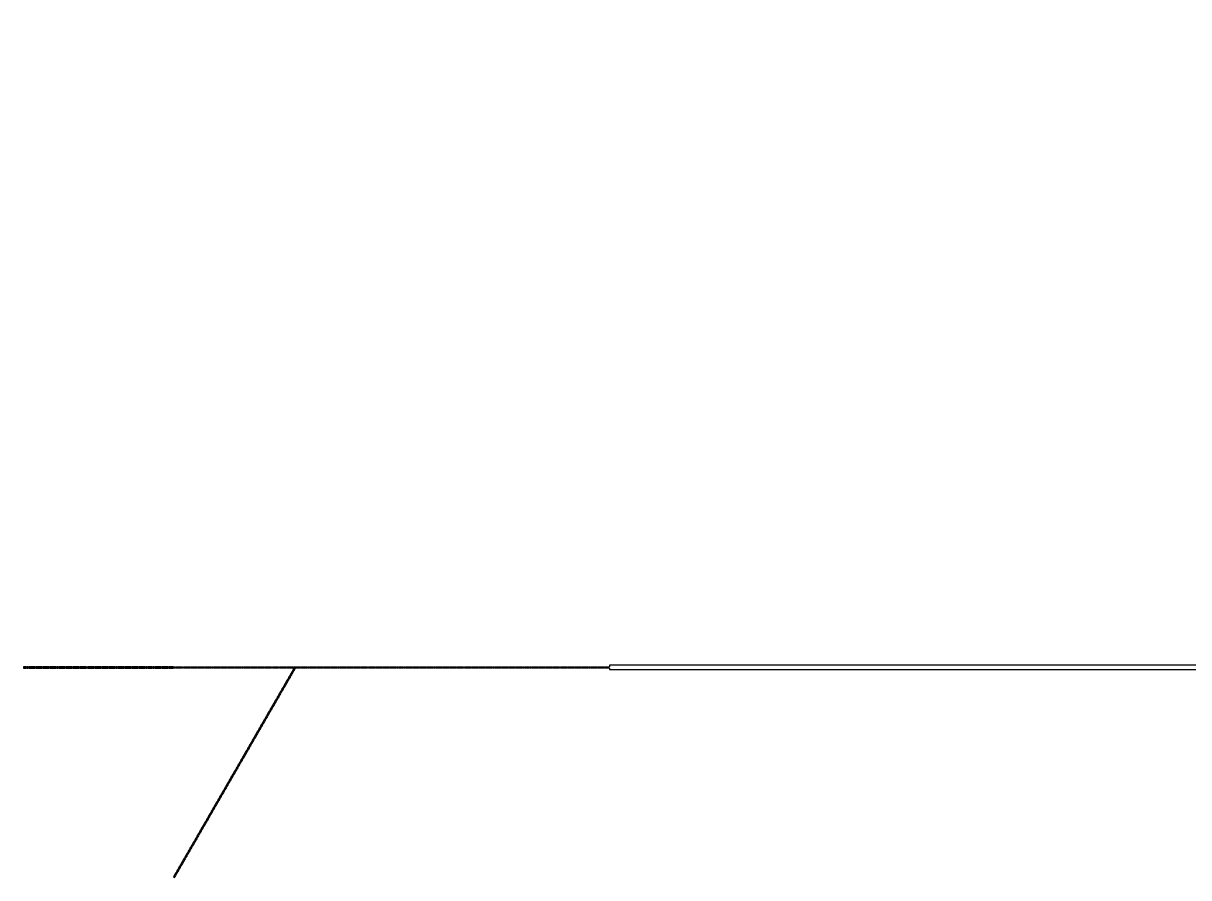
# Model space of a CAD drawing. Header units: inches. Extents: x 0 to 114300, y 0 to 114300.
# Drawn here: x 56244 to 58915, y 39666 to 41625 of the extents above; entities that cross this region are included whole.
import ezdxf

# ---------------------------------------------------------------- set-up
doc = ezdxf.new("R2010")
doc.units = ezdxf.units.IN
doc.header["$MEASUREMENT"] = 0

msp = doc.modelspace()

# ---------------------------------------------------------------- hatches: boundary and pattern name
h = msp.add_hatch()
h.set_pattern_fill('ANSI31', color=256, scale=100)
h.set_pattern_definition([(45, (-3636.992, -6350), (-8.8388348, 8.8388348), [])])
h.paths.add_polyline_path([(114300, 0), (0, 0), (0, 114300), (114300, 114300)])
edge = h.paths.add_edge_path(flags=16)
edge.add_arc((57150, 57150), 50800, 288.35844, 529.79531, ccw=False)
edge.add_line((73150, 8935.5), (41150, 8935.5))
edge.add_arc((57150, 57150), 50800, 190.20469, 251.64156, ccw=False)
edge.add_arc((57150, 57150), 50800, 169.79531, 190.20469, ccw=False)

# ---------------------------------------------------------------- linework, layer by layer
for p, q in [((56864.4, 40145.5), (56867, 40144)), ((56864.4, 40145.5), (56867.8, 40145.5)), ((56867, 40144), (56867.8, 40145.5))]:
    msp.add_line(p, q)
for points in [[(56247.9, 40146.5), (56247.9, 40149.5), (56244.9, 40149.5), (56244.9, 40146.5)], [(56251.9, 40146.5), (56251.9, 40149.5), (56248.9, 40149.5), (56248.9, 40146.5)], [(56255.9, 40146.5), (56255.9, 40149.5), (56252.9, 40149.5), (56252.9, 40146.5)], [(56259.9, 40146.5), (56259.9, 40149.5), (56256.9, 40149.5), (56256.9, 40146.5)], [(56263.9, 40146.5), (56263.9, 40149.5), (56260.9, 40149.5), (56260.9, 40146.5)], [(56267.9, 40146.5), (56267.9, 40149.5), (56264.9, 40149.5), (56264.9, 40146.5)], [(56271.9, 40146.5), (56271.9, 40149.5), (56268.9, 40149.5), (56268.9, 40146.5)], [(56275.9, 40146.5), (56275.9, 40149.5), (56272.9, 40149.5), (56272.9, 40146.5)], [(56279.9, 40146.5), (56279.9, 40149.5), (56276.9, 40149.5), (56276.9, 40146.5)], [(56283.9, 40146.5), (56283.9, 40149.5), (56280.9, 40149.5), (56280.9, 40146.5)], [(56287.9, 40146.5), (56287.9, 40149.5), (56284.9, 40149.5), (56284.9, 40146.5)], [(56291.9, 40146.5), (56291.9, 40149.5), (56288.9, 40149.5), (56288.9, 40146.5)], [(56295.9, 40146.5), (56295.9, 40149.5), (56292.9, 40149.5), (56292.9, 40146.5)], [(56299.9, 40146.5), (56299.9, 40149.5), (56296.9, 40149.5), (56296.9, 40146.5)], [(56303.9, 40146.5), (56303.9, 40149.5), (56300.9, 40149.5), (56300.9, 40146.5)], [(56307.9, 40146.5), (56307.9, 40149.5), (56304.9, 40149.5), (56304.9, 40146.5)], [(56311.9, 40146.5), (56311.9, 40149.5), (56308.9, 40149.5), (56308.9, 40146.5)], [(56315.9, 40146.5), (56315.9, 40149.5), (56312.9, 40149.5), (56312.9, 40146.5)], [(56319.9, 40146.5), (56319.9, 40149.5), (56316.9, 40149.5), (56316.9, 40146.5)], [(56323.9, 40146.5), (56323.9, 40149.5), (56320.9, 40149.5), (56320.9, 40146.5)], [(56327.9, 40146.5), (56327.9, 40149.5), (56324.9, 40149.5), (56324.9, 40146.5)], [(56331.9, 40146.5), (56331.9, 40149.5), (56328.9, 40149.5), (56328.9, 40146.5)], [(56335.9, 40146.5), (56335.9, 40149.5), (56332.9, 40149.5), (56332.9, 40146.5)], [(56339.9, 40146.5), (56339.9, 40149.5), (56336.9, 40149.5), (56336.9, 40146.5)], [(56343.9, 40146.5), (56343.9, 40149.5), (56340.9, 40149.5), (56340.9, 40146.5)], [(56347.9, 40146.5), (56347.9, 40149.5), (56344.9, 40149.5), (56344.9, 40146.5)], [(56351.9, 40146.5), (56351.9, 40149.5), (56348.9, 40149.5), (56348.9, 40146.5)], [(56355.9, 40146.5), (56355.9, 40149.5), (56352.9, 40149.5), (56352.9, 40146.5)], [(56359.9, 40146.5), (56359.9, 40149.5), (56356.9, 40149.5), (56356.9, 40146.5)], [(56363.9, 40146.5), (56363.9, 40149.5), (56360.9, 40149.5), (56360.9, 40146.5)], [(56367.9, 40146.5), (56367.9, 40149.5), (56364.9, 40149.5), (56364.9, 40146.5)], [(56371.9, 40146.5), (56371.9, 40149.5), (56368.9, 40149.5), (56368.9, 40146.5)], [(56375.9, 40146.5), (56375.9, 40149.5), (56372.9, 40149.5), (56372.9, 40146.5)], [(56379.9, 40146.5), (56379.9, 40149.5), (56376.9, 40149.5), (56376.9, 40146.5)], [(56383.9, 40146.5), (56383.9, 40149.5), (56380.9, 40149.5), (56380.9, 40146.5)], [(56387.9, 40146.5), (56387.9, 40149.5), (56384.9, 40149.5), (56384.9, 40146.5)], [(56391.9, 40146.5), (56391.9, 40149.5), (56388.9, 40149.5), (56388.9, 40146.5)], [(56395.9, 40146.5), (56395.9, 40149.5), (56392.9, 40149.5), (56392.9, 40146.5)], [(56399.9, 40146.5), (56399.9, 40149.5), (56396.9, 40149.5), (56396.9, 40146.5)], [(56403.9, 40146.5), (56403.9, 40149.5), (56400.9, 40149.5), (56400.9, 40146.5)], [(56407.9, 40146.5), (56407.9, 40149.5), (56404.9, 40149.5), (56404.9, 40146.5)], [(56411.9, 40146.5), (56411.9, 40149.5), (56408.9, 40149.5), (56408.9, 40146.5)], [(56415.9, 40146.5), (56415.9, 40149.5), (56412.9, 40149.5), (56412.9, 40146.5)], [(56419.9, 40146.5), (56419.9, 40149.5), (56416.9, 40149.5), (56416.9, 40146.5)], [(56423.9, 40146.5), (56423.9, 40149.5), (56420.9, 40149.5), (56420.9, 40146.5)], [(56427.9, 40146.5), (56427.9, 40149.5), (56424.9, 40149.5), (56424.9, 40146.5)], [(56431.9, 40146.5), (56431.9, 40149.5), (56428.9, 40149.5), (56428.9, 40146.5)], [(56435.9, 40146.5), (56435.9, 40149.5), (56432.9, 40149.5), (56432.9, 40146.5)], [(56439.9, 40146.5), (56439.9, 40149.5), (56436.9, 40149.5), (56436.9, 40146.5)], [(56443.9, 40146.5), (56443.9, 40149.5), (56440.9, 40149.5), (56440.9, 40146.5)], [(56447.9, 40146.5), (56447.9, 40149.5), (56444.9, 40149.5), (56444.9, 40146.5)], [(56451.9, 40146.5), (56451.9, 40149.5), (56448.9, 40149.5), (56448.9, 40146.5)], [(56455.9, 40146.5), (56455.9, 40149.5), (56452.9, 40149.5), (56452.9, 40146.5)], [(56459.9, 40146.5), (56459.9, 40149.5), (56456.9, 40149.5), (56456.9, 40146.5)], [(56463.9, 40146.5), (56463.9, 40149.5), (56460.9, 40149.5), (56460.9, 40146.5)], [(56467.9, 40146.5), (56467.9, 40149.5), (56464.9, 40149.5), (56464.9, 40146.5)], [(56471.9, 40146.5), (56471.9, 40149.5), (56468.9, 40149.5), (56468.9, 40146.5)], [(56475.9, 40146.5), (56475.9, 40149.5), (56472.9, 40149.5), (56472.9, 40146.5)], [(56479.9, 40146.5), (56479.9, 40149.5), (56476.9, 40149.5), (56476.9, 40146.5)], [(56483.9, 40146.5), (56483.9, 40149.5), (56480.9, 40149.5), (56480.9, 40146.5)], [(56487.9, 40146.5), (56487.9, 40149.5), (56484.9, 40149.5), (56484.9, 40146.5)], [(56491.9, 40146.5), (56491.9, 40149.5), (56488.9, 40149.5), (56488.9, 40146.5)], [(56495.9, 40146.5), (56495.9, 40149.5), (56492.9, 40149.5), (56492.9, 40146.5)], [(56499.9, 40146.5), (56499.9, 40149.5), (56496.9, 40149.5), (56496.9, 40146.5)], [(56503.9, 40146.5), (56503.9, 40149.5), (56500.9, 40149.5), (56500.9, 40146.5)], [(56507.9, 40146.5), (56507.9, 40149.5), (56504.9, 40149.5), (56504.9, 40146.5)], [(56511.9, 40146.5), (56511.9, 40149.5), (56508.9, 40149.5), (56508.9, 40146.5)], [(56515.9, 40146.5), (56515.9, 40149.5), (56512.9, 40149.5), (56512.9, 40146.5)], [(56519.9, 40146.5), (56519.9, 40149.5), (56516.9, 40149.5), (56516.9, 40146.5)], [(56523.9, 40146.5), (56523.9, 40149.5), (56520.9, 40149.5), (56520.9, 40146.5)], [(56527.9, 40146.5), (56527.9, 40149.5), (56524.9, 40149.5), (56524.9, 40146.5)], [(56531.9, 40146.5), (56531.9, 40149.5), (56528.9, 40149.5), (56528.9, 40146.5)], [(56535.9, 40146.5), (56535.9, 40149.5), (56532.9, 40149.5), (56532.9, 40146.5)], [(56539.9, 40146.5), (56539.9, 40149.5), (56536.9, 40149.5), (56536.9, 40146.5)], [(56543.9, 40146.5), (56543.9, 40149.5), (56540.9, 40149.5), (56540.9, 40146.5)], [(56547.9, 40146.5), (56547.9, 40149.5), (56544.9, 40149.5), (56544.9, 40146.5)], [(56551.9, 40146.5), (56551.9, 40149.5), (56548.9, 40149.5), (56548.9, 40146.5)], [(56555.9, 40146.5), (56555.9, 40149.5), (56552.9, 40149.5), (56552.9, 40146.5)], [(56559.9, 40146.5), (56559.9, 40149.5), (56556.9, 40149.5), (56556.9, 40146.5)], [(56563.9, 40146.5), (56563.9, 40149.5), (56560.9, 40149.5), (56560.9, 40146.5)], [(56567.9, 40146.5), (56567.9, 40149.5), (56564.9, 40149.5), (56564.9, 40146.5)], [(56571.9, 40146.5), (56571.9, 40149.5), (56568.9, 40149.5), (56568.9, 40146.5)], [(56575.9, 40146.5), (56575.9, 40149.5), (56572.9, 40149.5), (56572.9, 40146.5)], [(56579.9, 40146.5), (56579.9, 40149.5), (56576.9, 40149.5), (56576.9, 40146.5)], [(56583.9, 40146.5), (56583.9, 40149.5), (56580.9, 40149.5), (56580.9, 40146.5)], [(56587.9, 40146.5), (56587.9, 40149.5), (56584.9, 40149.5), (56584.9, 40146.5)], [(56588.9, 40146.5), (56588.9, 40149.5), (56591.9, 40149.5), (56591.9, 40146.5)], [(56592.9, 40146.5), (56592.9, 40149.5), (56595.9, 40149.5), (56595.9, 40146.5)], [(56596.9, 40146.5), (56596.9, 40149.5), (56599.9, 40149.5), (56599.9, 40146.5)], [(56600.9, 40146.5), (56600.9, 40149.5), (56603.9, 40149.5), (56603.9, 40146.5)], [(56604.9, 40146.5), (56604.9, 40149.5), (56607.9, 40149.5), (56607.9, 40146.5)], [(56608.9, 40146.5), (56608.9, 40149.5), (56611.9, 40149.5), (56611.9, 40146.5)], [(56612.9, 40146.5), (56612.9, 40149.5), (56615.9, 40149.5), (56615.9, 40146.5)], [(56616.9, 40146.5), (56616.9, 40149.5), (56619.9, 40149.5), (56619.9, 40146.5)], [(56620.9, 40146.5), (56620.9, 40149.5), (56623.9, 40149.5), (56623.9, 40146.5)], [(56624.9, 40146.5), (56624.9, 40149.5), (56627.9, 40149.5), (56627.9, 40146.5)], [(56628.9, 40146.5), (56628.9, 40149.5), (56631.9, 40149.5), (56631.9, 40146.5)], [(56632.9, 40146.5), (56632.9, 40149.5), (56635.9, 40149.5), (56635.9, 40146.5)], [(56636.9, 40146.5), (56636.9, 40149.5), (56639.9, 40149.5), (56639.9, 40146.5)], [(56640.9, 40146.5), (56640.9, 40149.5), (56643.9, 40149.5), (56643.9, 40146.5)], [(56644.9, 40146.5), (56644.9, 40149.5), (56647.9, 40149.5), (56647.9, 40146.5)], [(56648.9, 40146.5), (56648.9, 40149.5), (56651.9, 40149.5), (56651.9, 40146.5)], [(56652.9, 40146.5), (56652.9, 40149.5), (56655.9, 40149.5), (56655.9, 40146.5)], [(56656.9, 40146.5), (56656.9, 40149.5), (56659.9, 40149.5), (56659.9, 40146.5)], [(56660.9, 40146.5), (56660.9, 40149.5), (56663.9, 40149.5), (56663.9, 40146.5)], [(56664.9, 40146.5), (56664.9, 40149.5), (56667.9, 40149.5), (56667.9, 40146.5)], [(56668.9, 40146.5), (56668.9, 40149.5), (56671.9, 40149.5), (56671.9, 40146.5)], [(56672.9, 40146.5), (56672.9, 40149.5), (56675.9, 40149.5), (56675.9, 40146.5)], [(56676.9, 40146.5), (56676.9, 40149.5), (56679.9, 40149.5), (56679.9, 40146.5)], [(56680.9, 40146.5), (56680.9, 40149.5), (56683.9, 40149.5), (56683.9, 40146.5)], [(56684.9, 40146.5), (56684.9, 40149.5), (56687.9, 40149.5), (56687.9, 40146.5)], [(56688.9, 40146.5), (56688.9, 40149.5), (56691.9, 40149.5), (56691.9, 40146.5)], [(56692.9, 40146.5), (56692.9, 40149.5), (56695.9, 40149.5), (56695.9, 40146.5)], [(56696.9, 40146.5), (56696.9, 40149.5), (56699.9, 40149.5), (56699.9, 40146.5)], [(56700.9, 40146.5), (56700.9, 40149.5), (56703.9, 40149.5), (56703.9, 40146.5)], [(56704.9, 40146.5), (56704.9, 40149.5), (56707.9, 40149.5), (56707.9, 40146.5)], [(56708.9, 40146.5), (56708.9, 40149.5), (56711.9, 40149.5), (56711.9, 40146.5)], [(56712.9, 40146.5), (56712.9, 40149.5), (56715.9, 40149.5), (56715.9, 40146.5)], [(56716.9, 40146.5), (56716.9, 40149.5), (56719.9, 40149.5), (56719.9, 40146.5)], [(56720.9, 40146.5), (56720.9, 40149.5), (56723.9, 40149.5), (56723.9, 40146.5)], [(56724.9, 40146.5), (56724.9, 40149.5), (56727.9, 40149.5), (56727.9, 40146.5)], [(56728.9, 40146.5), (56728.9, 40149.5), (56731.9, 40149.5), (56731.9, 40146.5)], [(56732.9, 40146.5), (56732.9, 40149.5), (56735.9, 40149.5), (56735.9, 40146.5)], [(56736.9, 40146.5), (56736.9, 40149.5), (56739.9, 40149.5), (56739.9, 40146.5)], [(56740.9, 40146.5), (56740.9, 40149.5), (56743.9, 40149.5), (56743.9, 40146.5)], [(56744.9, 40146.5), (56744.9, 40149.5), (56747.9, 40149.5), (56747.9, 40146.5)], [(56748.9, 40146.5), (56748.9, 40149.5), (56751.9, 40149.5), (56751.9, 40146.5)], [(56752.9, 40146.5), (56752.9, 40149.5), (56755.9, 40149.5), (56755.9, 40146.5)], [(56756.9, 40146.5), (56756.9, 40149.5), (56759.9, 40149.5), (56759.9, 40146.5)], [(56760.9, 40146.5), (56760.9, 40149.5), (56763.9, 40149.5), (56763.9, 40146.5)], [(56764.9, 40146.5), (56764.9, 40149.5), (56767.9, 40149.5), (56767.9, 40146.5)], [(56768.9, 40146.5), (56768.9, 40149.5), (56771.9, 40149.5), (56771.9, 40146.5)], [(56772.9, 40146.5), (56772.9, 40149.5), (56775.9, 40149.5), (56775.9, 40146.5)], [(56776.9, 40146.5), (56776.9, 40149.5), (56779.9, 40149.5), (56779.9, 40146.5)], [(56780.9, 40146.5), (56780.9, 40149.5), (56783.9, 40149.5), (56783.9, 40146.5)], [(56784.9, 40146.5), (56784.9, 40149.5), (56787.9, 40149.5), (56787.9, 40146.5)], [(56788.9, 40146.5), (56788.9, 40149.5), (56791.9, 40149.5), (56791.9, 40146.5)], [(56792.9, 40146.5), (56792.9, 40149.5), (56795.9, 40149.5), (56795.9, 40146.5)], [(56796.9, 40146.5), (56796.9, 40149.5), (56799.9, 40149.5), (56799.9, 40146.5)], [(56800.9, 40146.5), (56800.9, 40149.5), (56803.9, 40149.5), (56803.9, 40146.5)], [(56804.9, 40146.5), (56804.9, 40149.5), (56807.9, 40149.5), (56807.9, 40146.5)], [(56808.9, 40146.5), (56808.9, 40149.5), (56811.9, 40149.5), (56811.9, 40146.5)], [(56812.9, 40146.5), (56812.9, 40149.5), (56815.9, 40149.5), (56815.9, 40146.5)], [(56816.9, 40146.5), (56816.9, 40149.5), (56819.9, 40149.5), (56819.9, 40146.5)], [(56820.9, 40146.5), (56820.9, 40149.5), (56823.9, 40149.5), (56823.9, 40146.5)], [(56824.9, 40146.5), (56824.9, 40149.5), (56827.9, 40149.5), (56827.9, 40146.5)], [(56828.9, 40146.5), (56828.9, 40149.5), (56831.9, 40149.5), (56831.9, 40146.5)], [(56832.9, 40146.5), (56832.9, 40149.5), (56835.9, 40149.5), (56835.9, 40146.5)], [(56836.9, 40146.5), (56836.9, 40149.5), (56839.9, 40149.5), (56839.9, 40146.5)], [(56840.9, 40146.5), (56840.9, 40149.5), (56843.9, 40149.5), (56843.9, 40146.5)], [(56844.9, 40146.5), (56844.9, 40149.5), (56847.9, 40149.5), (56847.9, 40146.5)], [(56848.9, 40146.5), (56848.9, 40149.5), (56851.9, 40149.5), (56851.9, 40146.5)], [(56852.9, 40146.5), (56852.9, 40149.5), (56855.9, 40149.5), (56855.9, 40146.5)], [(56856.9, 40146.5), (56856.9, 40149.5), (56859.9, 40149.5), (56859.9, 40146.5)], [(56860.9, 40146.5), (56860.9, 40149.5), (56863.9, 40149.5), (56863.9, 40146.5)], [(56862.4, 40142), (56865, 40140.5), (56866.5, 40143.1), (56863.9, 40144.6)], [(56864.9, 40146.5), (56864.9, 40149.5), (56867.9, 40149.5), (56867.9, 40146.5)], [(56868.9, 40146.5), (56868.9, 40149.5), (56871.9, 40149.5), (56871.9, 40146.5)], [(56872.9, 40146.5), (56872.9, 40149.5), (56875.9, 40149.5), (56875.9, 40146.5)], [(56876.9, 40146.5), (56876.9, 40149.5), (56879.9, 40149.5), (56879.9, 40146.5)], [(56880.9, 40146.5), (56880.9, 40149.5), (56883.9, 40149.5), (56883.9, 40146.5)], [(56884.9, 40146.5), (56884.9, 40149.5), (56887.9, 40149.5), (56887.9, 40146.5)], [(56888.9, 40146.5), (56888.9, 40149.5), (56891.9, 40149.5), (56891.9, 40146.5)], [(56892.9, 40146.5), (56892.9, 40149.5), (56895.9, 40149.5), (56895.9, 40146.5)], [(56896.9, 40146.5), (56896.9, 40149.5), (56899.9, 40149.5), (56899.9, 40146.5)], [(56900.9, 40146.5), (56900.9, 40149.5), (56903.9, 40149.5), (56903.9, 40146.5)], [(56904.9, 40146.5), (56904.9, 40149.5), (56907.9, 40149.5), (56907.9, 40146.5)], [(56908.9, 40146.5), (56908.9, 40149.5), (56911.9, 40149.5), (56911.9, 40146.5)], [(56912.9, 40146.5), (56912.9, 40149.5), (56915.9, 40149.5), (56915.9, 40146.5)], [(56916.9, 40146.5), (56916.9, 40149.5), (56919.9, 40149.5), (56919.9, 40146.5)], [(56920.9, 40146.5), (56920.9, 40149.5), (56923.9, 40149.5), (56923.9, 40146.5)], [(56924.9, 40146.5), (56924.9, 40149.5), (56927.9, 40149.5), (56927.9, 40146.5)], [(56928.9, 40146.5), (56928.9, 40149.5), (56931.9, 40149.5), (56931.9, 40146.5)], [(56932.9, 40146.5), (56932.9, 40149.5), (56935.9, 40149.5), (56935.9, 40146.5)], [(56936.9, 40146.5), (56936.9, 40149.5), (56939.9, 40149.5), (56939.9, 40146.5)], [(56940.9, 40146.5), (56940.9, 40149.5), (56943.9, 40149.5), (56943.9, 40146.5)], [(56944.9, 40146.5), (56944.9, 40149.5), (56947.9, 40149.5), (56947.9, 40146.5)], [(56948.9, 40146.5), (56948.9, 40149.5), (56951.9, 40149.5), (56951.9, 40146.5)], [(56952.9, 40146.5), (56952.9, 40149.5), (56955.9, 40149.5), (56955.9, 40146.5)], [(56956.9, 40146.5), (56956.9, 40149.5), (56959.9, 40149.5), (56959.9, 40146.5)], [(56960.9, 40146.5), (56960.9, 40149.5), (56963.9, 40149.5), (56963.9, 40146.5)], [(56964.9, 40146.5), (56964.9, 40149.5), (56967.9, 40149.5), (56967.9, 40146.5)], [(56968.9, 40146.5), (56968.9, 40149.5), (56971.9, 40149.5), (56971.9, 40146.5)], [(56972.9, 40146.5), (56972.9, 40149.5), (56975.9, 40149.5), (56975.9, 40146.5)], [(56976.9, 40146.5), (56976.9, 40149.5), (56979.9, 40149.5), (56979.9, 40146.5)], [(56980.9, 40146.5), (56980.9, 40149.5), (56983.9, 40149.5), (56983.9, 40146.5)], [(56984.9, 40146.5), (56984.9, 40149.5), (56987.9, 40149.5), (56987.9, 40146.5)], [(56988.9, 40146.5), (56988.9, 40149.5), (56991.9, 40149.5), (56991.9, 40146.5)], [(56992.9, 40146.5), (56992.9, 40149.5), (56995.9, 40149.5), (56995.9, 40146.5)], [(56996.9, 40146.5), (56996.9, 40149.5), (56999.9, 40149.5), (56999.9, 40146.5)], [(57000.9, 40146.5), (57000.9, 40149.5), (57003.9, 40149.5), (57003.9, 40146.5)], [(57004.9, 40146.5), (57004.9, 40149.5), (57007.9, 40149.5), (57007.9, 40146.5)], [(57008.9, 40146.5), (57008.9, 40149.5), (57011.9, 40149.5), (57011.9, 40146.5)], [(57012.9, 40146.5), (57012.9, 40149.5), (57015.9, 40149.5), (57015.9, 40146.5)], [(57016.9, 40146.5), (57016.9, 40149.5), (57019.9, 40149.5), (57019.9, 40146.5)], [(57020.9, 40146.5), (57020.9, 40149.5), (57023.9, 40149.5), (57023.9, 40146.5)], [(57024.9, 40146.5), (57024.9, 40149.5), (57027.9, 40149.5), (57027.9, 40146.5)], [(57028.9, 40146.5), (57028.9, 40149.5), (57031.9, 40149.5), (57031.9, 40146.5)], [(57032.9, 40146.5), (57032.9, 40149.5), (57035.9, 40149.5), (57035.9, 40146.5)], [(57036.9, 40146.5), (57036.9, 40149.5), (57039.9, 40149.5), (57039.9, 40146.5)], [(57040.9, 40146.5), (57040.9, 40149.5), (57043.9, 40149.5), (57043.9, 40146.5)], [(57044.9, 40146.5), (57044.9, 40149.5), (57047.9, 40149.5), (57047.9, 40146.5)], [(57048.9, 40146.5), (57048.9, 40149.5), (57051.9, 40149.5), (57051.9, 40146.5)], [(57052.9, 40146.5), (57052.9, 40149.5), (57055.9, 40149.5), (57055.9, 40146.5)], [(57056.9, 40146.5), (57056.9, 40149.5), (57059.9, 40149.5), (57059.9, 40146.5)], [(57060.9, 40146.5), (57060.9, 40149.5), (57063.9, 40149.5), (57063.9, 40146.5)], [(57064.9, 40146.5), (57064.9, 40149.5), (57067.9, 40149.5), (57067.9, 40146.5)], [(57068.9, 40146.5), (57068.9, 40149.5), (57071.9, 40149.5), (57071.9, 40146.5)], [(57072.9, 40146.5), (57072.9, 40149.5), (57075.9, 40149.5), (57075.9, 40146.5)], [(57076.9, 40146.5), (57076.9, 40149.5), (57079.9, 40149.5), (57079.9, 40146.5)], [(57080.9, 40146.5), (57080.9, 40149.5), (57083.9, 40149.5), (57083.9, 40146.5)], [(57084.9, 40146.5), (57084.9, 40149.5), (57087.9, 40149.5), (57087.9, 40146.5)], [(57088.9, 40146.5), (57088.9, 40149.5), (57091.9, 40149.5), (57091.9, 40146.5)], [(57092.9, 40146.5), (57092.9, 40149.5), (57095.9, 40149.5), (57095.9, 40146.5)], [(57096.9, 40146.5), (57096.9, 40149.5), (57099.9, 40149.5), (57099.9, 40146.5)], [(57100.9, 40146.5), (57100.9, 40149.5), (57103.9, 40149.5), (57103.9, 40146.5)], [(57104.9, 40146.5), (57104.9, 40149.5), (57107.9, 40149.5), (57107.9, 40146.5)], [(57108.9, 40146.5), (57108.9, 40149.5), (57111.9, 40149.5), (57111.9, 40146.5)], [(57112.9, 40146.5), (57112.9, 40149.5), (57115.9, 40149.5), (57115.9, 40146.5)], [(57116.9, 40146.5), (57116.9, 40149.5), (57119.9, 40149.5), (57119.9, 40146.5)], [(57120.9, 40146.5), (57120.9, 40149.5), (57123.9, 40149.5), (57123.9, 40146.5)], [(57124.9, 40146.5), (57124.9, 40149.5), (57127.9, 40149.5), (57127.9, 40146.5)], [(57128.9, 40146.5), (57128.9, 40149.5), (57131.9, 40149.5), (57131.9, 40146.5)], [(57132.9, 40146.5), (57132.9, 40149.5), (57135.9, 40149.5), (57135.9, 40146.5)], [(57136.9, 40146.5), (57136.9, 40149.5), (57139.9, 40149.5), (57139.9, 40146.5)], [(57140.9, 40146.5), (57140.9, 40149.5), (57143.9, 40149.5), (57143.9, 40146.5)], [(57144.9, 40146.5), (57144.9, 40149.5), (57147.9, 40149.5), (57147.9, 40146.5)], [(57148.9, 40146.5), (57148.9, 40149.5), (57151.9, 40149.5), (57151.9, 40146.5)], [(57152.9, 40146.5), (57152.9, 40149.5), (57155.9, 40149.5), (57155.9, 40146.5)], [(57156.9, 40146.5), (57156.9, 40149.5), (57159.9, 40149.5), (57159.9, 40146.5)], [(57160.9, 40146.5), (57160.9, 40149.5), (57163.9, 40149.5), (57163.9, 40146.5)], [(57164.9, 40146.5), (57164.9, 40149.5), (57167.9, 40149.5), (57167.9, 40146.5)], [(57168.9, 40146.5), (57168.9, 40149.5), (57171.9, 40149.5), (57171.9, 40146.5)], [(57172.9, 40146.5), (57172.9, 40149.5), (57175.9, 40149.5), (57175.9, 40146.5)], [(57176.9, 40146.5), (57176.9, 40149.5), (57179.9, 40149.5), (57179.9, 40146.5)], [(57180.9, 40146.5), (57180.9, 40149.5), (57183.9, 40149.5), (57183.9, 40146.5)], [(57184.9, 40146.5), (57184.9, 40149.5), (57187.9, 40149.5), (57187.9, 40146.5)], [(57188.9, 40146.5), (57188.9, 40149.5), (57191.9, 40149.5), (57191.9, 40146.5)], [(57192.9, 40146.5), (57192.9, 40149.5), (57195.9, 40149.5), (57195.9, 40146.5)], [(57196.9, 40146.5), (57196.9, 40149.5), (57199.9, 40149.5), (57199.9, 40146.5)], [(57200.9, 40146.5), (57200.9, 40149.5), (57203.9, 40149.5), (57203.9, 40146.5)], [(57204.9, 40146.5), (57204.9, 40149.5), (57207.9, 40149.5), (57207.9, 40146.5)], [(57208.9, 40146.5), (57208.9, 40149.5), (57211.9, 40149.5), (57211.9, 40146.5)], [(57212.9, 40146.5), (57212.9, 40149.5), (57215.9, 40149.5), (57215.9, 40146.5)], [(57216.9, 40146.5), (57216.9, 40149.5), (57219.9, 40149.5), (57219.9, 40146.5)], [(57220.9, 40146.5), (57220.9, 40149.5), (57223.9, 40149.5), (57223.9, 40146.5)], [(57224.9, 40146.5), (57224.9, 40149.5), (57227.9, 40149.5), (57227.9, 40146.5)], [(57228.9, 40146.5), (57228.9, 40149.5), (57231.9, 40149.5), (57231.9, 40146.5)], [(57232.9, 40146.5), (57232.9, 40149.5), (57235.9, 40149.5), (57235.9, 40146.5)], [(57236.9, 40146.5), (57236.9, 40149.5), (57239.9, 40149.5), (57239.9, 40146.5)], [(57240.9, 40146.5), (57240.9, 40149.5), (57243.9, 40149.5), (57243.9, 40146.5)], [(57244.9, 40146.5), (57244.9, 40149.5), (57247.9, 40149.5), (57247.9, 40146.5)], [(57248.9, 40146.5), (57248.9, 40149.5), (57251.9, 40149.5), (57251.9, 40146.5)], [(57252.9, 40146.5), (57252.9, 40149.5), (57255.9, 40149.5), (57255.9, 40146.5)], [(57256.9, 40146.5), (57256.9, 40149.5), (57259.9, 40149.5), (57259.9, 40146.5)], [(57260.9, 40146.5), (57260.9, 40149.5), (57263.9, 40149.5), (57263.9, 40146.5)], [(57264.9, 40146.5), (57264.9, 40149.5), (57267.9, 40149.5), (57267.9, 40146.5)], [(57268.9, 40146.5), (57268.9, 40149.5), (57271.9, 40149.5), (57271.9, 40146.5)], [(57272.9, 40146.5), (57272.9, 40149.5), (57275.9, 40149.5), (57275.9, 40146.5)], [(57276.9, 40146.5), (57276.9, 40149.5), (57279.9, 40149.5), (57279.9, 40146.5)], [(57280.9, 40146.5), (57280.9, 40149.5), (57283.9, 40149.5), (57283.9, 40146.5)], [(57284.9, 40146.5), (57284.9, 40149.5), (57287.9, 40149.5), (57287.9, 40146.5)], [(57288.9, 40146.5), (57288.9, 40149.5), (57291.9, 40149.5), (57291.9, 40146.5)], [(57292.9, 40146.5), (57292.9, 40149.5), (57295.9, 40149.5), (57295.9, 40146.5)], [(57296.9, 40146.5), (57296.9, 40149.5), (57299.9, 40149.5), (57299.9, 40146.5)], [(57300.9, 40146.5), (57300.9, 40149.5), (57303.9, 40149.5), (57303.9, 40146.5)], [(57304.9, 40146.5), (57304.9, 40149.5), (57307.9, 40149.5), (57307.9, 40146.5)], [(57308.9, 40146.5), (57308.9, 40149.5), (57311.9, 40149.5), (57311.9, 40146.5)], [(57312.9, 40146.5), (57312.9, 40149.5), (57315.9, 40149.5), (57315.9, 40146.5)], [(57316.9, 40146.5), (57316.9, 40149.5), (57319.9, 40149.5), (57319.9, 40146.5)], [(57320.9, 40146.5), (57320.9, 40149.5), (57323.9, 40149.5), (57323.9, 40146.5)], [(57324.9, 40146.5), (57324.9, 40149.5), (57327.9, 40149.5), (57327.9, 40146.5)], [(57328.9, 40146.5), (57328.9, 40149.5), (57331.9, 40149.5), (57331.9, 40146.5)], [(57332.9, 40146.5), (57332.9, 40149.5), (57335.9, 40149.5), (57335.9, 40146.5)], [(57336.9, 40146.5), (57336.9, 40149.5), (57339.9, 40149.5), (57339.9, 40146.5)], [(57340.9, 40146.5), (57340.9, 40149.5), (57343.9, 40149.5), (57343.9, 40146.5)], [(57344.9, 40146.5), (57344.9, 40149.5), (57347.9, 40149.5), (57347.9, 40146.5)], [(57348.9, 40146.5), (57348.9, 40149.5), (57351.9, 40149.5), (57351.9, 40146.5)], [(57352.9, 40146.5), (57352.9, 40149.5), (57355.9, 40149.5), (57355.9, 40146.5)], [(57356.9, 40146.5), (57356.9, 40149.5), (57359.9, 40149.5), (57359.9, 40146.5)], [(57360.9, 40146.5), (57360.9, 40149.5), (57363.9, 40149.5), (57363.9, 40146.5)], [(57364.9, 40146.5), (57364.9, 40149.5), (57367.9, 40149.5), (57367.9, 40146.5)], [(57368.9, 40146.5), (57368.9, 40149.5), (57371.9, 40149.5), (57371.9, 40146.5)], [(57372.9, 40146.5), (57372.9, 40149.5), (57375.9, 40149.5), (57375.9, 40146.5)], [(57376.9, 40146.5), (57376.9, 40149.5), (57379.9, 40149.5), (57379.9, 40146.5)], [(57380.9, 40146.5), (57380.9, 40149.5), (57383.9, 40149.5), (57383.9, 40146.5)], [(57384.9, 40146.5), (57384.9, 40149.5), (57387.9, 40149.5), (57387.9, 40146.5)], [(57388.9, 40146.5), (57388.9, 40149.5), (57391.9, 40149.5), (57391.9, 40146.5)], [(57392.9, 40146.5), (57392.9, 40149.5), (57395.9, 40149.5), (57395.9, 40146.5)], [(57396.9, 40146.5), (57396.9, 40149.5), (57399.9, 40149.5), (57399.9, 40146.5)], [(57400.9, 40146.5), (57400.9, 40149.5), (57403.9, 40149.5), (57403.9, 40146.5)], [(57404.9, 40146.5), (57404.9, 40149.5), (57407.9, 40149.5), (57407.9, 40146.5)], [(57408.9, 40146.5), (57408.9, 40149.5), (57411.9, 40149.5), (57411.9, 40146.5)], [(57412.9, 40146.5), (57412.9, 40149.5), (57415.9, 40149.5), (57415.9, 40146.5)], [(57416.9, 40146.5), (57416.9, 40149.5), (57419.9, 40149.5), (57419.9, 40146.5)], [(57420.9, 40146.5), (57420.9, 40149.5), (57423.9, 40149.5), (57423.9, 40146.5)], [(57424.9, 40146.5), (57424.9, 40149.5), (57427.9, 40149.5), (57427.9, 40146.5)], [(57428.9, 40146.5), (57428.9, 40149.5), (57431.9, 40149.5), (57431.9, 40146.5)], [(57432.9, 40146.5), (57432.9, 40149.5), (57435.9, 40149.5), (57435.9, 40146.5)], [(57436.9, 40146.5), (57436.9, 40149.5), (57439.9, 40149.5), (57439.9, 40146.5)], [(57440.9, 40146.5), (57440.9, 40149.5), (57443.9, 40149.5), (57443.9, 40146.5)], [(57444.9, 40146.5), (57444.9, 40149.5), (57447.9, 40149.5), (57447.9, 40146.5)], [(57448.9, 40146.5), (57448.9, 40149.5), (57451.9, 40149.5), (57451.9, 40146.5)], [(57452.9, 40146.5), (57452.9, 40149.5), (57455.9, 40149.5), (57455.9, 40146.5)], [(57456.9, 40146.5), (57456.9, 40149.5), (57459.9, 40149.5), (57459.9, 40146.5)], [(57460.9, 40146.5), (57460.9, 40149.5), (57463.9, 40149.5), (57463.9, 40146.5)], [(57464.9, 40146.5), (57464.9, 40149.5), (57467.9, 40149.5), (57467.9, 40146.5)], [(57468.9, 40146.5), (57468.9, 40149.5), (57471.9, 40149.5), (57471.9, 40146.5)], [(57472.9, 40146.5), (57472.9, 40149.5), (57475.9, 40149.5), (57475.9, 40146.5)], [(57476.9, 40146.5), (57476.9, 40149.5), (57479.9, 40149.5), (57479.9, 40146.5)], [(57480.9, 40146.5), (57480.9, 40149.5), (57483.9, 40149.5), (57483.9, 40146.5)], [(57484.9, 40146.5), (57484.9, 40149.5), (57487.9, 40149.5), (57487.9, 40146.5)], [(57488.9, 40146.5), (57488.9, 40149.5), (57491.9, 40149.5), (57491.9, 40146.5)], [(57492.9, 40146.5), (57492.9, 40149.5), (57495.9, 40149.5), (57495.9, 40146.5)], [(57496.9, 40146.5), (57496.9, 40149.5), (57499.9, 40149.5), (57499.9, 40146.5)], [(57500.9, 40146.5), (57500.9, 40149.5), (57503.9, 40149.5), (57503.9, 40146.5)], [(57504.9, 40146.5), (57504.9, 40149.5), (57507.9, 40149.5), (57507.9, 40146.5)], [(57508.9, 40146.5), (57508.9, 40149.5), (57511.9, 40149.5), (57511.9, 40146.5)], [(57512.9, 40146.5), (57512.9, 40149.5), (57515.9, 40149.5), (57515.9, 40146.5)], [(57516.9, 40146.5), (57516.9, 40149.5), (57519.9, 40149.5), (57519.9, 40146.5)], [(57520.9, 40146.5), (57520.9, 40149.5), (57523.9, 40149.5), (57523.9, 40146.5)], [(57524.9, 40146.5), (57524.9, 40149.5), (57527.9, 40149.5), (57527.9, 40146.5)], [(57528.9, 40146.5), (57528.9, 40149.5), (57531.9, 40149.5), (57531.9, 40146.5)], [(57532.9, 40146.5), (57532.9, 40149.5), (57535.9, 40149.5), (57535.9, 40146.5)], [(57536.9, 40146.5), (57536.9, 40149.5), (57539.9, 40149.5), (57539.9, 40146.5)], [(57540.9, 40146.5), (57540.9, 40149.5), (57543.9, 40149.5), (57543.9, 40146.5)], [(57544.9, 40146.5), (57544.9, 40149.5), (57547.9, 40149.5), (57547.9, 40146.5)], [(57548.9, 40146.5), (57548.9, 40149.5), (57551.9, 40149.5), (57551.9, 40146.5)], [(57552.9, 40146.5), (57552.9, 40149.5), (57555.9, 40149.5), (57555.9, 40146.5)], [(57556.9, 40146.5), (57556.9, 40149.5), (57559.9, 40149.5), (57559.9, 40146.5)], [(57560.9, 40146.5), (57560.9, 40149.5), (57563.9, 40149.5), (57563.9, 40146.5)], [(57564.9, 40146.5), (57564.9, 40149.5), (57567.9, 40149.5), (57567.9, 40146.5)], [(57568.9, 40146.5), (57568.9, 40149.5), (57571.9, 40149.5), (57571.9, 40146.5)], [(57572.9, 40146.5), (57572.9, 40149.5), (57575.9, 40149.5), (57575.9, 40146.5)], [(57576.9, 40146.5), (57576.9, 40149.5), (57579.9, 40149.5), (57579.9, 40146.5)], [(57580.9, 40146.5), (57580.9, 40149.5), (57583.9, 40149.5), (57583.9, 40146.5)], [(56846.4, 40114.3), (56849, 40112.8), (56850.5, 40115.4), (56847.9, 40116.9)], [(56848.4, 40117.8), (56851, 40116.3), (56852.5, 40118.9), (56849.9, 40120.4)], [(56850.4, 40121.2), (56853, 40119.7), (56854.5, 40122.3), (56851.9, 40123.8)], [(56852.4, 40124.7), (56855, 40123.2), (56856.5, 40125.8), (56853.9, 40127.3)], [(56854.4, 40128.2), (56857, 40126.7), (56858.5, 40129.3), (56855.9, 40130.8)], [(56856.4, 40131.6), (56859, 40130.1), (56860.5, 40132.7), (56857.9, 40134.2)], [(56858.4, 40135.1), (56861, 40133.6), (56862.5, 40136.2), (56859.9, 40137.7)], [(56860.4, 40138.6), (56863, 40137.1), (56864.5, 40139.7), (56861.9, 40141.2)], [(56830.4, 40086.6), (56833, 40085.1), (56834.5, 40087.7), (56831.9, 40089.2)], [(56832.4, 40090.1), (56835, 40088.6), (56836.5, 40091.2), (56833.9, 40092.7)], [(56834.4, 40093.5), (56837, 40092), (56838.5, 40094.6), (56835.9, 40096.1)], [(56836.4, 40097), (56839, 40095.5), (56840.5, 40098.1), (56837.9, 40099.6)], [(56838.4, 40100.4), (56841, 40098.9), (56842.5, 40101.5), (56839.9, 40103)], [(56840.4, 40103.9), (56843, 40102.4), (56844.5, 40105), (56841.9, 40106.5)], [(56842.4, 40107.4), (56845, 40105.9), (56846.5, 40108.5), (56843.9, 40110)], [(56844.4, 40110.8), (56847, 40109.3), (56848.5, 40111.9), (56845.9, 40113.4)], [(56816.4, 40062.3), (56819, 40060.8), (56820.5, 40063.4), (56817.9, 40064.9)], [(56818.4, 40065.8), (56821, 40064.3), (56822.5, 40066.9), (56819.9, 40068.4)], [(56820.4, 40069.3), (56823, 40067.8), (56824.5, 40070.4), (56821.9, 40071.9)], [(56822.4, 40072.7), (56825, 40071.2), (56826.5, 40073.8), (56823.9, 40075.3)], [(56824.4, 40076.2), (56827, 40074.7), (56828.5, 40077.3), (56825.9, 40078.8)], [(56826.4, 40079.7), (56829, 40078.2), (56830.5, 40080.8), (56827.9, 40082.3)], [(56828.4, 40083.1), (56831, 40081.6), (56832.5, 40084.2), (56829.9, 40085.7)], [(56800.4, 40034.6), (56803, 40033.1), (56804.5, 40035.7), (56801.9, 40037.2)], [(56802.4, 40038.1), (56805, 40036.6), (56806.5, 40039.2), (56803.9, 40040.7)], [(56804.4, 40041.6), (56807, 40040.1), (56808.5, 40042.7), (56805.9, 40044.2)], [(56806.4, 40045), (56809, 40043.5), (56810.5, 40046.1), (56807.9, 40047.6)], [(56808.4, 40048.5), (56811, 40047), (56812.5, 40049.6), (56809.9, 40051.1)], [(56810.4, 40052), (56813, 40050.5), (56814.5, 40053), (56811.9, 40054.5)], [(56812.4, 40055.4), (56815, 40053.9), (56816.5, 40056.5), (56813.9, 40058)], [(56814.4, 40058.9), (56817, 40057.4), (56818.5, 40060), (56815.9, 40061.5)], [(56784.4, 40006.9), (56787, 40005.4), (56788.5, 40008), (56785.9, 40009.5)], [(56786.4, 40010.4), (56789, 40008.9), (56790.5, 40011.5), (56787.9, 40013)], [(56788.4, 40013.8), (56791, 40012.3), (56792.5, 40014.9), (56789.9, 40016.4)], [(56790.4, 40017.3), (56793, 40015.8), (56794.5, 40018.4), (56791.9, 40019.9)], [(56792.4, 40020.8), (56795, 40019.3), (56796.5, 40021.9), (56793.9, 40023.4)], [(56794.4, 40024.2), (56797, 40022.7), (56798.5, 40025.3), (56795.9, 40026.8)], [(56796.4, 40027.7), (56799, 40026.2), (56800.5, 40028.8), (56797.9, 40030.3)], [(56798.4, 40031.2), (56801, 40029.7), (56802.5, 40032.3), (56799.9, 40033.8)], [(56770.4, 39982.7), (56773, 39981.2), (56774.5, 39983.8), (56771.9, 39985.3)], [(56772.4, 39986.1), (56775, 39984.6), (56776.5, 39987.2), (56773.9, 39988.7)], [(56774.4, 39989.6), (56777, 39988.1), (56778.5, 39990.7), (56775.9, 39992.2)], [(56776.4, 39993.1), (56779, 39991.6), (56780.5, 39994.2), (56777.9, 39995.7)], [(56778.4, 39996.5), (56781, 39995), (56782.5, 39997.6), (56779.9, 39999.1)], [(56780.4, 40000), (56783, 39998.5), (56784.5, 40001.1), (56781.9, 40002.6)], [(56782.4, 40003.5), (56785, 40002), (56786.5, 40004.6), (56783.9, 40006.1)], [(56754.4, 39955), (56757, 39953.5), (56758.5, 39956.1), (56755.9, 39957.6)], [(56756.4, 39958.4), (56759, 39956.9), (56760.5, 39959.5), (56757.9, 39961)], [(56758.4, 39961.9), (56761, 39960.4), (56762.5, 39963), (56759.9, 39964.5)], [(56760.4, 39965.3), (56763, 39963.8), (56764.5, 39966.4), (56761.9, 39967.9)], [(56762.4, 39968.8), (56765, 39967.3), (56766.5, 39969.9), (56763.9, 39971.4)], [(56764.4, 39972.3), (56767, 39970.8), (56768.5, 39973.4), (56765.9, 39974.9)], [(56766.4, 39975.7), (56769, 39974.2), (56770.5, 39976.8), (56767.9, 39978.3)], [(56768.4, 39979.2), (56771, 39977.7), (56772.5, 39980.3), (56769.9, 39981.8)], [(56738.4, 39927.2), (56741, 39925.7), (56742.5, 39928.3), (56739.9, 39929.8)], [(56740.4, 39930.7), (56743, 39929.2), (56744.5, 39931.8), (56741.9, 39933.3)], [(56742.4, 39934.2), (56745, 39932.7), (56746.5, 39935.3), (56743.9, 39936.8)], [(56744.4, 39937.6), (56747, 39936.1), (56748.5, 39938.7), (56745.9, 39940.2)], [(56746.4, 39941.1), (56749, 39939.6), (56750.5, 39942.2), (56747.9, 39943.7)], [(56748.4, 39944.6), (56751, 39943.1), (56752.5, 39945.7), (56749.9, 39947.2)], [(56750.4, 39948), (56753, 39946.5), (56754.5, 39949.1), (56751.9, 39950.6)], [(56752.4, 39951.5), (56755, 39950), (56756.5, 39952.6), (56753.9, 39954.1)], [(56722.4, 39899.5), (56725, 39898), (56726.5, 39900.6), (56723.9, 39902.1)], [(56724.4, 39903), (56727, 39901.5), (56728.5, 39904.1), (56725.9, 39905.6)], [(56726.4, 39906.5), (56729, 39905), (56730.5, 39907.6), (56727.9, 39909.1)], [(56728.4, 39909.9), (56731, 39908.4), (56732.5, 39911), (56729.9, 39912.5)], [(56730.4, 39913.4), (56733, 39911.9), (56734.5, 39914.5), (56731.9, 39916)], [(56732.4, 39916.9), (56735, 39915.4), (56736.5, 39917.9), (56733.9, 39919.4)], [(56734.4, 39920.3), (56737, 39918.8), (56738.5, 39921.4), (56735.9, 39922.9)], [(56736.4, 39923.8), (56739, 39922.3), (56740.5, 39924.9), (56737.9, 39926.4)], [(56708.4, 39875.3), (56711, 39873.8), (56712.5, 39876.4), (56709.9, 39877.9)], [(56710.4, 39878.7), (56713, 39877.2), (56714.5, 39879.8), (56711.9, 39881.3)], [(56712.4, 39882.2), (56715, 39880.7), (56716.5, 39883.3), (56713.9, 39884.8)], [(56714.4, 39885.7), (56717, 39884.2), (56718.5, 39886.8), (56715.9, 39888.3)], [(56716.4, 39889.1), (56719, 39887.6), (56720.5, 39890.2), (56717.9, 39891.7)], [(56718.4, 39892.6), (56721, 39891.1), (56722.5, 39893.7), (56719.9, 39895.2)], [(56720.4, 39896.1), (56723, 39894.6), (56724.5, 39897.2), (56721.9, 39898.7)], [(56692.4, 39847.6), (56695, 39846.1), (56696.5, 39848.7), (56693.9, 39850.2)], [(56694.4, 39851), (56697, 39849.5), (56698.5, 39852.1), (56695.9, 39853.6)], [(56696.4, 39854.5), (56699, 39853), (56700.5, 39855.6), (56697.9, 39857.1)], [(56698.4, 39858), (56701, 39856.5), (56702.5, 39859.1), (56699.9, 39860.6)], [(56700.4, 39861.4), (56703, 39859.9), (56704.5, 39862.5), (56701.9, 39864)], [(56702.4, 39864.9), (56705, 39863.4), (56706.5, 39866), (56703.9, 39867.5)], [(56704.4, 39868.4), (56707, 39866.9), (56708.5, 39869.5), (56705.9, 39871)], [(56706.4, 39871.8), (56709, 39870.3), (56710.5, 39872.9), (56707.9, 39874.4)], [(56676.4, 39819.9), (56679, 39818.4), (56680.5, 39821), (56677.9, 39822.5)], [(56678.4, 39823.3), (56681, 39821.8), (56682.5, 39824.4), (56679.9, 39825.9)], [(56680.4, 39826.8), (56683, 39825.3), (56684.5, 39827.9), (56681.9, 39829.4)], [(56682.4, 39830.2), (56685, 39828.7), (56686.5, 39831.3), (56683.9, 39832.8)], [(56684.4, 39833.7), (56687, 39832.2), (56688.5, 39834.8), (56685.9, 39836.3)], [(56686.4, 39837.2), (56689, 39835.7), (56690.5, 39838.3), (56687.9, 39839.8)], [(56688.4, 39840.6), (56691, 39839.1), (56692.5, 39841.7), (56689.9, 39843.2)], [(56690.4, 39844.1), (56693, 39842.6), (56694.5, 39845.2), (56691.9, 39846.7)], [(56662.4, 39795.6), (56665, 39794.1), (56666.5, 39796.7), (56663.9, 39798.2)], [(56664.4, 39799.1), (56667, 39797.6), (56668.5, 39800.2), (56665.9, 39801.7)], [(56666.4, 39802.5), (56669, 39801), (56670.5, 39803.6), (56667.9, 39805.1)], [(56668.4, 39806), (56671, 39804.5), (56672.5, 39807.1), (56669.9, 39808.6)], [(56670.4, 39809.5), (56673, 39808), (56674.5, 39810.6), (56671.9, 39812.1)], [(56672.4, 39812.9), (56675, 39811.4), (56676.5, 39814), (56673.9, 39815.5)], [(56674.4, 39816.4), (56677, 39814.9), (56678.5, 39817.5), (56675.9, 39819)], [(56646.4, 39767.9), (56649, 39766.4), (56650.5, 39769), (56647.9, 39770.5)], [(56648.4, 39771.4), (56651, 39769.9), (56652.5, 39772.5), (56649.9, 39774)], [(56650.4, 39774.8), (56653, 39773.3), (56654.5, 39775.9), (56651.9, 39777.4)], [(56652.4, 39778.3), (56655, 39776.8), (56656.5, 39779.4), (56653.9, 39780.9)], [(56654.4, 39781.8), (56657, 39780.3), (56658.5, 39782.8), (56655.9, 39784.3)], [(56656.4, 39785.2), (56659, 39783.7), (56660.5, 39786.3), (56657.9, 39787.8)], [(56658.4, 39788.7), (56661, 39787.2), (56662.5, 39789.8), (56659.9, 39791.3)], [(56660.4, 39792.1), (56663, 39790.6), (56664.5, 39793.2), (56661.9, 39794.7)], [(56630.4, 39740.2), (56633, 39738.7), (56634.5, 39741.3), (56631.9, 39742.8)], [(56632.4, 39743.6), (56635, 39742.1), (56636.5, 39744.7), (56633.9, 39746.2)], [(56634.4, 39747.1), (56637, 39745.6), (56638.5, 39748.2), (56635.9, 39749.7)], [(56636.4, 39750.6), (56639, 39749.1), (56640.5, 39751.7), (56637.9, 39753.2)], [(56638.4, 39754), (56641, 39752.5), (56642.5, 39755.1), (56639.9, 39756.6)], [(56640.4, 39757.5), (56643, 39756), (56644.5, 39758.6), (56641.9, 39760.1)], [(56642.4, 39761), (56645, 39759.5), (56646.5, 39762.1), (56643.9, 39763.6)], [(56644.4, 39764.4), (56647, 39762.9), (56648.5, 39765.5), (56645.9, 39767)], [(56614.4, 39712.5), (56617, 39711), (56618.5, 39713.6), (56615.9, 39715.1)], [(56616.4, 39715.9), (56619, 39714.4), (56620.5, 39717), (56617.9, 39718.5)], [(56618.4, 39719.4), (56621, 39717.9), (56622.5, 39720.5), (56619.9, 39722)], [(56620.4, 39722.9), (56623, 39721.4), (56624.5, 39724), (56621.9, 39725.5)], [(56622.4, 39726.3), (56625, 39724.8), (56626.5, 39727.4), (56623.9, 39728.9)], [(56624.4, 39729.8), (56627, 39728.3), (56628.5, 39730.9), (56625.9, 39732.4)], [(56626.4, 39733.3), (56629, 39731.8), (56630.5, 39734.4), (56627.9, 39735.9)], [(56628.4, 39736.7), (56631, 39735.2), (56632.5, 39737.8), (56629.9, 39739.3)], [(56600.4, 39688.2), (56603, 39686.7), (56604.5, 39689.3), (56601.9, 39690.8)], [(56602.4, 39691.7), (56605, 39690.2), (56606.5, 39692.8), (56603.9, 39694.3)], [(56604.4, 39695.1), (56607, 39693.6), (56608.5, 39696.2), (56605.9, 39697.7)], [(56606.4, 39698.6), (56609, 39697.1), (56610.5, 39699.7), (56607.9, 39701.2)], [(56608.4, 39702.1), (56611, 39700.6), (56612.5, 39703.2), (56609.9, 39704.7)], [(56610.4, 39705.5), (56613, 39704), (56614.5, 39706.6), (56611.9, 39708.1)], [(56612.4, 39709), (56615, 39707.5), (56616.5, 39710.1), (56613.9, 39711.6)], [(56588.4, 39667.4), (56591, 39665.9), (56592.5, 39668.5), (56589.9, 39670)], [(56590.4, 39670.9), (56593, 39669.4), (56594.5, 39672), (56591.9, 39673.5)], [(56592.4, 39674.4), (56595, 39672.9), (56596.5, 39675.5), (56593.9, 39677)], [(56594.4, 39677.8), (56597, 39676.3), (56598.5, 39678.9), (56595.9, 39680.4)], [(56596.4, 39681.3), (56599, 39679.8), (56600.5, 39682.4), (56597.9, 39683.9)], [(56598.4, 39684.8), (56601, 39683.3), (56602.5, 39685.9), (56599.9, 39687.4)]]:
    msp.add_lwpolyline(points, close=True)
for points in [[(57587.9, 40146.5), (57584.9, 40146.5), (57584.9, 40149.5), (57587.9, 40149.5)], [(59093.7, 40153), (57587.9, 40153), (57587.9, 40149.5)], [(57587.9, 40146.5), (57587.9, 40143), (59087.9, 40143)]]:
    msp.add_lwpolyline(points)

doc.saveas('drawing.dxf')
